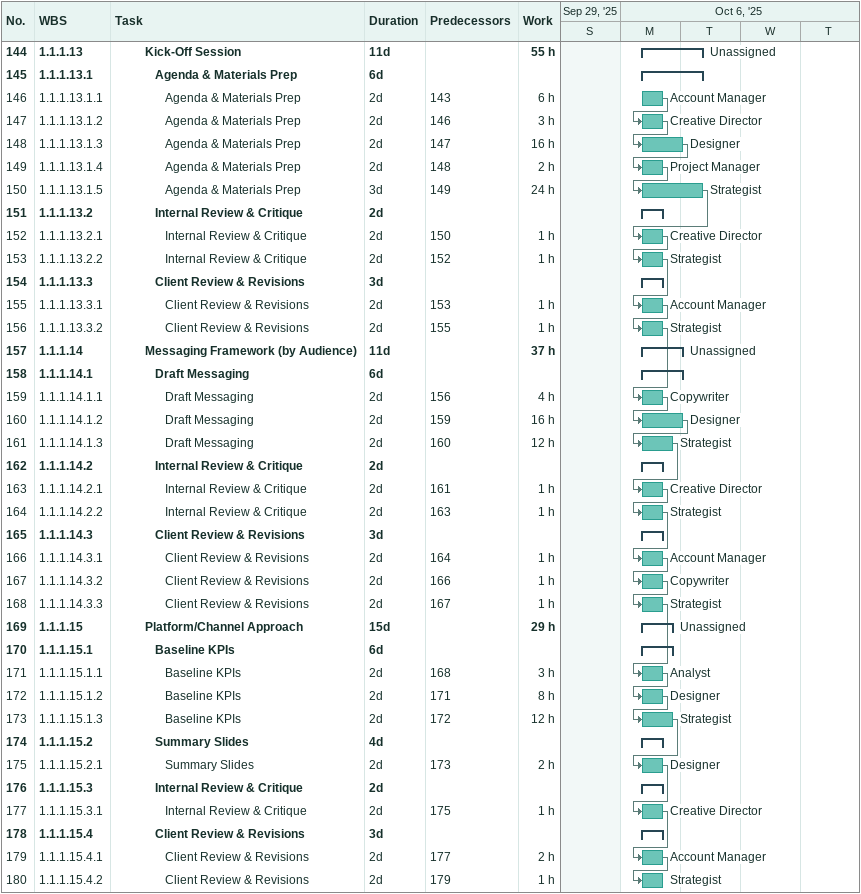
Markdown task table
| ID | WBS | Task | Duration | Start | Finish | Predecessors | Resources | Work (h) |
|---|---|---|---|---|---|---|---|---|
| 144 | 1.1.1.13 | **Kick-Off Session** | 11d | 2025-10-06 | 2025-10-07 |  | Unassigned | 55 |
| 145 | 1.1.1.13.1 | **Agenda & Materials Prep** | 6d | 2025-10-06 | 2025-10-07 |  |  |  |
| 146 | 1.1.1.13.1.1 | Agenda & Materials Prep | 2d | 2025-10-06 | 2025-10-06 | 143 | Account Manager | 6 |
| 147 | 1.1.1.13.1.2 | Agenda & Materials Prep | 2d | 2025-10-06 | 2025-10-06 | 146 | Creative Director | 3 |
| 148 | 1.1.1.13.1.3 | Agenda & Materials Prep | 2d | 2025-10-06 | 2025-10-07 | 147 | Designer | 16 |
| 149 | 1.1.1.13.1.4 | Agenda & Materials Prep | 2d | 2025-10-06 | 2025-10-06 | 148 | Project Manager | 2 |
| 150 | 1.1.1.13.1.5 | Agenda & Materials Prep | 3d | 2025-10-06 | 2025-10-07 | 149 | Strategist | 24 |
| 151 | 1.1.1.13.2 | **Internal Review & Critique** | 2d | 2025-10-06 | 2025-10-06 |  |  |  |
| 152 | 1.1.1.13.2.1 | Internal Review & Critique | 2d | 2025-10-06 | 2025-10-06 | 150 | Creative Director | 1 |
| 153 | 1.1.1.13.2.2 | Internal Review & Critique | 2d | 2025-10-06 | 2025-10-06 | 152 | Strategist | 1 |
| 154 | 1.1.1.13.3 | **Client Review & Revisions** | 3d | 2025-10-06 | 2025-10-06 |  |  |  |
| 155 | 1.1.1.13.3.1 | Client Review & Revisions | 2d | 2025-10-06 | 2025-10-06 | 153 | Account Manager | 1 |
| 156 | 1.1.1.13.3.2 | Client Review & Revisions | 2d | 2025-10-06 | 2025-10-06 | 155 | Strategist | 1 |
| 157 | 1.1.1.14 | **Messaging Framework (by Audience)** | 11d | 2025-10-06 | 2025-10-07 |  | Unassigned | 37 |
| 158 | 1.1.1.14.1 | **Draft Messaging** | 6d | 2025-10-06 | 2025-10-07 |  |  |  |
| 159 | 1.1.1.14.1.1 | Draft Messaging | 2d | 2025-10-06 | 2025-10-06 | 156 | Copywriter | 4 |
| 160 | 1.1.1.14.1.2 | Draft Messaging | 2d | 2025-10-06 | 2025-10-07 | 159 | Designer | 16 |
| 161 | 1.1.1.14.1.3 | Draft Messaging | 2d | 2025-10-06 | 2025-10-06 | 160 | Strategist | 12 |
| 162 | 1.1.1.14.2 | **Internal Review & Critique** | 2d | 2025-10-06 | 2025-10-06 |  |  |  |
| 163 | 1.1.1.14.2.1 | Internal Review & Critique | 2d | 2025-10-06 | 2025-10-06 | 161 | Creative Director | 1 |
| 164 | 1.1.1.14.2.2 | Internal Review & Critique | 2d | 2025-10-06 | 2025-10-06 | 163 | Strategist | 1 |
| 165 | 1.1.1.14.3 | **Client Review & Revisions** | 3d | 2025-10-06 | 2025-10-06 |  |  |  |
| 166 | 1.1.1.14.3.1 | Client Review & Revisions | 2d | 2025-10-06 | 2025-10-06 | 164 | Account Manager | 1 |
| 167 | 1.1.1.14.3.2 | Client Review & Revisions | 2d | 2025-10-06 | 2025-10-06 | 166 | Copywriter | 1 |
| 168 | 1.1.1.14.3.3 | Client Review & Revisions | 2d | 2025-10-06 | 2025-10-06 | 167 | Strategist | 1 |
| 169 | 1.1.1.15 | **Platform/Channel Approach** | 15d | 2025-10-06 | 2025-10-06 |  | Unassigned | 29 |
| 170 | 1.1.1.15.1 | **Baseline KPIs** | 6d | 2025-10-06 | 2025-10-06 |  |  |  |
| 171 | 1.1.1.15.1.1 | Baseline KPIs | 2d | 2025-10-06 | 2025-10-06 | 168 | Analyst | 3 |
| 172 | 1.1.1.15.1.2 | Baseline KPIs | 2d | 2025-10-06 | 2025-10-06 | 171 | Designer | 8 |
| 173 | 1.1.1.15.1.3 | Baseline KPIs | 2d | 2025-10-06 | 2025-10-06 | 172 | Strategist | 12 |
| 174 | 1.1.1.15.2 | **Summary Slides** | 4d | 2025-10-06 | 2025-10-06 |  |  |  |
| 175 | 1.1.1.15.2.1 | Summary Slides | 2d | 2025-10-06 | 2025-10-06 | 173 | Designer | 2 |
| 176 | 1.1.1.15.3 | **Internal Review & Critique** | 2d | 2025-10-06 | 2025-10-06 |  |  |  |
| 177 | 1.1.1.15.3.1 | Internal Review & Critique | 2d | 2025-10-06 | 2025-10-06 | 175 | Creative Director | 1 |
| 178 | 1.1.1.15.4 | **Client Review & Revisions** | 3d | 2025-10-06 | 2025-10-06 |  |  |  |
| 179 | 1.1.1.15.4.1 | Client Review & Revisions | 2d | 2025-10-06 | 2025-10-06 | 177 | Account Manager | 2 |
| 180 | 1.1.1.15.4.2 | Client Review & Revisions | 2d | 2025-10-06 | 2025-10-06 | 179 | Strategist | 1 |
